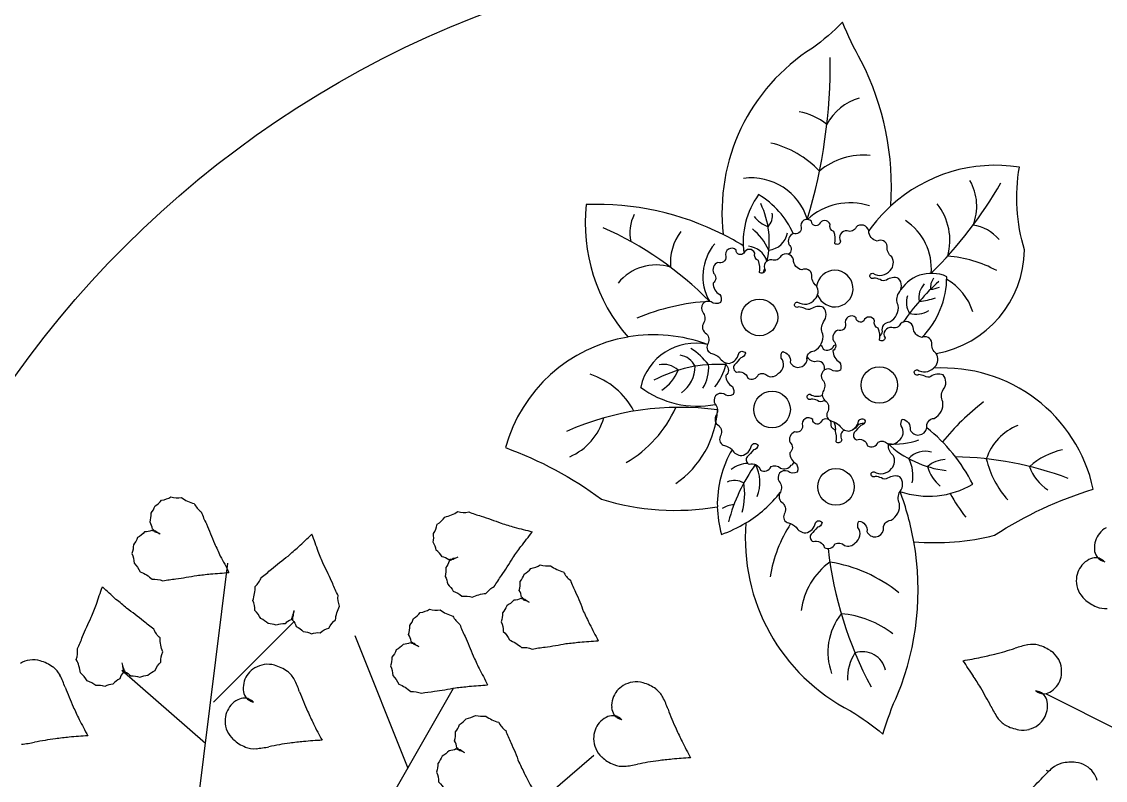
# Model space of a CAD drawing. Extents: x -109 to 1815, y -14679 to 345.
# Drawn here: x 43.311 to 44.377, y 4.651 to 5.397 of the extents above; entities that cross this region are included whole.
import ezdxf

# ---------------------------------------------------------------- set-up
doc = ezdxf.new("R2010")
doc.units = 0
doc.header["$MEASUREMENT"] = 0
doc.layers.add('PORTA', color=3, linetype='CONTINUOUS')

msp = doc.modelspace()

# ---------------------------------------------------------------- linework, layer by layer
at = {"layer": 'PORTA', "color": 1}
for p, q in [((43.4765, 4.5645), (43.514, 4.8645)), ((43.4999, 4.7279), (43.5784, 4.8064)), ((43.6913, 4.6627), (43.6391, 4.7931)), ((43.4919, 4.687), (43.4096, 4.759)), ((43.6434, 4.5801), (43.7357, 4.7416)), ((44.394, 4.6981), (44.319, 4.7356)), ((43.7173, 4.541), (43.8739, 4.6758)), ((44.3208, 4.6596), (44.319, 4.6606))]:
    msp.add_line(p, q, dxfattribs=at)
for points in [[(43.9952, 4.9201, 0.064121), (43.9992, 4.8929, 0.053651), (44.0233, 4.9042, 0.303165), (44.1262, 4.7192, -0.038186), (44.158, 4.6964, -0.033284), (44.1728, 4.7361, 0.140139), (44.1885, 4.8857, 0.082613), (44.2679, 4.8921, -0.071634), (44.3649, 4.9373, 0.37075), (44.2077, 5.0564, 0.036515), (44.2091, 5.0578, 0.34294), (44.2105, 5.0709, 0.358678), (44.2973, 5.1729, -0.11702), (44.2922, 5.2543, 0.227088), (44.1658, 5.2162, 0.135454), (44.1367, 5.3587, -0.033284), (44.1184, 5.397, -0.038186), (44.0888, 5.3714, 0.289083), (44.0011, 5.1879, 0.126781), (43.8663, 5.2175, 0.210808), (43.9074, 5.0871, 0.291137), (43.7869, 4.9783, -0.071634), (43.8812, 4.9277, 0.119338)], [(44.0591, 5.0727, -0.427238), (44.0669, 5.0624, 0.727728), (44.0834, 5.0642, -0.463092), (44.0907, 5.0736, 0.313172), (44.099, 5.09, -0.263169), (44.0996, 5.1019, 0.362708), (44.0994, 5.1164, 0.245641), (44.0873, 5.1148, -0.29295), (44.0812, 5.1152, 0.093328), (44.0751, 5.1167, -1.455768), (44.074, 5.1214, 0.379882), (44.0912, 5.1243, 0.34294), (44.0927, 5.1375, -0.272007), (44.0883, 5.1481, 0.52491), (44.0784, 5.1532, -0.364868), (44.07, 5.1631, 0.589429), (44.0576, 5.1668, -0.414362), (44.0488, 5.1631, 0.632042), (44.0422, 5.1529, -0.61126), (44.0367, 5.1507, 0.141126), (44.0356, 5.1624, -0.414115), (44.032, 5.1697, 0.695029), (44.0214, 5.1697, -0.695571), (44.0137, 5.1726, 0.795067), (44.0035, 5.1664, -0.584992), (43.9958, 5.1605, 0.398719), (43.9914, 5.1499, -0.502085), (43.991, 5.1401, 0.277783), (43.9976, 5.1291, -0.240076), (43.9984, 5.121, -0.321467), (43.989, 5.1219, 0.745243), (43.9808, 5.1115, -0.31319), (43.9819, 5.1013, 0.440916), (43.9845, 5.0903, -0.33877), (43.9856, 5.0797, 0.489016), (43.9899, 5.0709, -0.115651), (43.9973, 5.0669, 0.254691), (44.0068, 5.0611, 0.303582), (44.0163, 5.0709, -0.602354), (44.0228, 5.0713, -0.345012), (44.0184, 5.0667, -0.004574), (44.0121, 5.0598, 0.479544), (44.0141, 5.0525, -0.438672), (44.0251, 5.0467, 0.471554), (44.0356, 5.0503, -0.333475), (44.0448, 5.0488, 0.333467), (44.0555, 5.0515, 0.445322), (44.0581, 5.0664, -0.162198)]]:
    msp.add_lwpolyline(points, format="xyb", close=True, dxfattribs=at)
for points in [[(44.155, 5.088, 0.153842), (44.1575, 5.0926, -0.463092), (44.1648, 5.1021, 0.313172), (44.1731, 5.1184, -0.263169), (44.1736, 5.1303, 0.362708), (44.1735, 5.1448, 0.245641), (44.1614, 5.1432, -0.29295), (44.1553, 5.1436, 0.093328), (44.1492, 5.1451, -1.455768), (44.1481, 5.1498, 0.379882), (44.1653, 5.1527, 0.34294), (44.1667, 5.1659, -0.272007), (44.1623, 5.1765, 0.52491), (44.1525, 5.1816, -0.364868), (44.1441, 5.1915, 0.589429), (44.1316, 5.1952, -0.414362), (44.1229, 5.1915, 0.632042), (44.1163, 5.1813, -0.61126), (44.1108, 5.1791, 0.141126), (44.1097, 5.1908, -0.414115), (44.1061, 5.1981, 0.695029), (44.0955, 5.1981, -0.695571), (44.0878, 5.201, 0.795067), (44.0776, 5.1948, -0.584992), (44.0699, 5.1889, 0.398719), (44.0655, 5.1783, -0.500346), (44.0652, 5.1685, 0.277783)], [(44.2105, 5.0709, -0.272007), (44.2061, 5.0815, 0.52491), (44.1963, 5.0867, -0.364868), (44.1879, 5.0965, 0.589429), (44.1754, 5.1002, -0.414362), (44.1667, 5.0965, 0.632042), (44.1601, 5.0863, -0.61126), (44.1546, 5.0841, 0.141126), (44.1535, 5.0958, -0.414115), (44.1498, 5.1031, 0.695029), (44.1392, 5.1031, -0.695571), (44.1316, 5.106, 0.795067), (44.1213, 5.0998, -0.584992), (44.1137, 5.094, 0.398719), (44.1093, 5.0834, -0.502085), (44.1089, 5.0735, 0.277783), (44.1155, 5.0625, -0.240076), (44.1162, 5.0545, -0.321467), (44.1069, 5.0553, 0.745243), (44.0987, 5.045, -0.31319), (44.0998, 5.0347, 0.440916), (44.1023, 5.0238, -0.33877), (44.1034, 5.0132, 0.489016), (44.1078, 5.0044, -0.115651), (44.1151, 5.0004, 0.254691), (44.1246, 4.9945, 0.303582), (44.1341, 5.0044, -0.602354), (44.1407, 5.0048, -0.345012), (44.1363, 5.0001, -0.004574), (44.1299, 4.9932, 0.479544), (44.1319, 4.986, -0.438672), (44.143, 4.9802, 0.471554), (44.1535, 4.9837, -0.333475), (44.1627, 4.9822, 0.333467), (44.1734, 4.985, 0.445322), (44.1759, 4.9998, -0.162198), (44.177, 5.0062, -0.427238)], [(44.0604, 5.0725, 0.054109), (44.059, 5.0723, -0.61126)], [(44.0967, 5.0793, -0.144785), (44.0992, 5.0751, 0.471554), (44.1097, 5.0787, -0.063459), (44.1115, 5.0794, 0.333467)], [(44.0033, 5.0618, 0.077831), (44.0038, 5.0593, -0.502085), (44.0035, 5.0494, 0.277783), (44.01, 5.0384, -0.240076), (44.0108, 5.0304, -0.321467), (44.0015, 5.0312, 0.745243), (43.9932, 5.0209, -0.31319), (43.9943, 5.0106, 0.440916), (43.9969, 4.9997, -0.33877), (43.998, 4.9891, 0.489016), (44.0024, 4.9803, -0.115651), (44.0097, 4.9763, 0.254691), (44.0192, 4.9704, 0.303582), (44.0287, 4.9803, -0.602354), (44.0353, 4.9807, -0.345012), (44.0308, 4.976, -0.004574), (44.0245, 4.9691, 0.479544), (44.0265, 4.9619, -0.438672), (44.0375, 4.9561, 0.471554), (44.048, 4.9596, -0.333475), (44.0573, 4.9581, 0.333467), (44.0679, 4.9609, 0.101515), (44.0709, 4.9637, -0.162198)], [(44.1006, 5.0548, -0.059681), (44.1007, 5.0574, 0.52491), (44.0908, 5.0626, -0.236589), (44.0835, 5.0679, 0.589429)], [(44.177, 5.0062, -0.427238), (44.1848, 4.9958, 0.727728), (44.2013, 4.9977, -0.463092), (44.2085, 5.0071, 0.313172), (44.2169, 5.0234, -0.263169), (44.2174, 5.0354, 0.362708), (44.2172, 5.0499, 0.245641), (44.2052, 5.0483, -0.29295), (44.1991, 5.0487, 0.093328), (44.193, 5.0501, -1.455768), (44.1919, 5.0549, 0.338669), (44.2077, 5.0564, 0.34294)], [(44.1008, 5.0249, 0.024467), (44.0998, 5.0242, -0.29295), (44.0937, 5.0246, 0.093328), (44.0875, 5.026, -1.455768), (44.0864, 5.0308, 0.243536), (44.0985, 5.0298, 0.34294)], [(44.1202, 4.9956, 0.439616), (44.1175, 4.9861, -0.61126), (44.112, 4.9839, 0.141126), (44.111, 4.9956, -0.414115), (44.1073, 5.0029, 0.695029), (44.0967, 5.0029, -0.695571), (44.089, 5.0058, 0.795067), (44.0788, 4.9996, -0.584992), (44.0711, 4.9938, 0.398719), (44.0667, 4.9832, -0.502085), (44.0664, 4.9733, 0.277783), (44.0729, 4.9623, -0.240076), (44.0737, 4.9543, -0.321467), (44.0644, 4.9551, 0.745243), (44.0561, 4.9448, -0.31319), (44.0572, 4.9345, 0.440916), (44.0598, 4.9236, -0.33877), (44.0609, 4.9129, 0.489016), (44.0653, 4.9042, -0.115651), (44.0726, 4.9001, 0.254691), (44.0821, 4.8943, 0.303582), (44.0916, 4.9042, -0.602354), (44.0982, 4.9045, -0.345012), (44.0937, 4.8999, -0.004574), (44.0874, 4.893, 0.479544), (44.0894, 4.8858, -0.438672), (44.1004, 4.88, 0.471554), (44.1109, 4.8835, -0.333475), (44.1202, 4.882, 0.333467), (44.1308, 4.8847, 0.445322), (44.1334, 4.8996, -0.162198), (44.1345, 4.906, -0.427238)], [(44.1114, 4.9945, 0.075337), (44.1114, 4.9993, -0.091843), (44.1102, 5.0035, 0.362708)], [(44.1395, 5.002, 0.249552), (44.1329, 5, -0.232648), (44.1284, 4.9961, 0.632042)], [(44.1345, 4.906, -0.427238), (44.1423, 4.8956, 0.727728), (44.1587, 4.8974, -0.463092), (44.166, 4.9069, 0.313172), (44.1743, 4.9232, -0.263169), (44.1749, 4.9351, 0.362708), (44.1747, 4.9496, 0.245641), (44.1627, 4.9481, -0.29295), (44.1566, 4.9484, 0.093328), (44.1504, 4.9499, -1.455768), (44.1493, 4.9546, 0.379882), (44.1665, 4.9576, 0.34294), (44.168, 4.9707, -0.272007), (44.1636, 4.9813, 0.023893), (44.1635, 4.982, -0.364868)], [(43.4475, 4.893, 0.08274), (43.4426, 4.8952, 0.10469), (43.4397, 4.8982, 0.121507), (43.4374, 4.905, 0.098472), (43.4384, 4.9137, 0.092043), (43.4423, 4.9209, 0.086888), (43.4488, 4.9266, 0.104288), (43.458, 4.9299, 0.099942), (43.4682, 4.9292, 0.091468), (43.4808, 4.9232, 0.12043), (43.4877, 4.915, 0.025962), (43.4928, 4.9032, -0.015994), (43.5007, 4.8839, -0.011155), (43.5065, 4.8716, -0.008387), (43.515, 4.8555)], [(43.7401, 4.8704, 0.08274), (43.7353, 4.8682, 0.10469), (43.7311, 4.868, 0.121507), (43.7245, 4.8709, 0.098472), (43.7187, 4.8775, 0.092043), (43.7159, 4.8852, 0.086888), (43.716, 4.8938, 0.104288), (43.7198, 4.9029, 0.099942), (43.7271, 4.91, 0.091468), (43.74, 4.9153, 0.12043), (43.7507, 4.915, 0.025962), (43.7629, 4.9109, -0.015994), (43.7825, 4.9039, -0.011155), (43.7956, 4.8999, -0.008387), (43.8132, 4.8954)], [(43.4475, 4.893, -0.08274), (43.4431, 4.896, -0.10469), (43.439, 4.8969, -0.121507), (43.432, 4.8953, -0.098472), (43.4251, 4.8898, -0.092043), (43.421, 4.8827, -0.086888), (43.4196, 4.8741, -0.104288), (43.4217, 4.8646, -0.099942), (43.4277, 4.8562, -0.091468), (43.4395, 4.8487, -0.12043), (43.45, 4.8472, -0.025962), (43.4627, 4.8491, 0.015994), (43.4833, 4.8526, 0.011155), (43.4968, 4.8541, 0.008387), (43.515, 4.8555)], [(43.5789, 4.8179, 0.08274), (43.5781, 4.8126, 0.10469), (43.5761, 4.809, 0.121507), (43.5701, 4.8049, 0.098472), (43.5615, 4.8035, 0.092043), (43.5535, 4.8052, 0.086888), (43.5462, 4.81, 0.104288), (43.5405, 4.818, 0.099942), (43.5384, 4.828, 0.091468), (43.5408, 4.8417, 0.12043), (43.5468, 4.8506, 0.025962), (43.5567, 4.8587, -0.015994), (43.5731, 4.8716, -0.011155), (43.5834, 4.8806, -0.008387), (43.5966, 4.8931)], [(43.5789, 4.8179, -0.08274), (43.5773, 4.8128, -0.10469), (43.5775, 4.8086, -0.121507), (43.581, 4.8024, -0.098472), (43.5881, 4.7972, -0.092043), (43.596, 4.7952, -0.086888), (43.6047, 4.7962, -0.104288), (43.6133, 4.8008, -0.099942), (43.6197, 4.8088, -0.091468), (43.6237, 4.8222, -0.12043), (43.6223, 4.8328, -0.025962), (43.617, 4.8445, 0.015994), (43.608, 4.8633, 0.011155), (43.6028, 4.876, 0.008387), (43.5966, 4.8931)], [(43.7401, 4.8704, -0.08274), (43.735, 4.8691, -0.10469), (43.7315, 4.8666, -0.121507), (43.7281, 4.8604, -0.098472), (43.7275, 4.8516, -0.092043), (43.7301, 4.8438, -0.086888), (43.7355, 4.837, -0.104288), (43.744, 4.8322, -0.099942), (43.7542, 4.831, -0.091468), (43.7677, 4.8348, -0.12043), (43.7759, 4.8416, -0.025962), (43.783, 4.8523, 0.015994), (43.7941, 4.8699, 0.011155), (43.8021, 4.881, 0.008387), (43.8132, 4.8954)], [(43.8105, 4.8259, 0.08274), (43.8057, 4.828, 0.10469), (43.8027, 4.8311, 0.121507), (43.8004, 4.8378, 0.098472), (43.8014, 4.8466, 0.092043), (43.8053, 4.8538, 0.086888), (43.8118, 4.8595, 0.104288), (43.8211, 4.8628, 0.099942), (43.8313, 4.8621, 0.091468), (43.8439, 4.856, 0.12043), (43.8507, 4.8479, 0.025962), (43.8558, 4.8361, -0.015994), (43.8637, 4.8168, -0.011155), (43.8696, 4.8045, -0.008387), (43.878, 4.7883)], [(43.4096, 4.7664, 0.08274), (43.4113, 4.7614, 0.10469), (43.4112, 4.7572, 0.121507), (43.4078, 4.7509, 0.098472), (43.4008, 4.7456, 0.092043), (43.3929, 4.7434, 0.086888), (43.3842, 4.7442, 0.104288), (43.3755, 4.7487, 0.099942), (43.369, 4.7566, 0.091468), (43.3648, 4.7699, 0.12043), (43.366, 4.7805, 0.025962), (43.371, 4.7923, -0.015994), (43.3796, 4.8113, -0.011155), (43.3846, 4.8241, -0.008387), (43.3905, 4.8412)], [(43.4096, 4.7664, -0.08274), (43.4105, 4.7612, -0.10469), (43.4126, 4.7576, -0.121507), (43.4186, 4.7536, -0.098472), (43.4273, 4.7523, -0.092043), (43.4353, 4.7543, -0.086888), (43.4425, 4.7591, -0.104288), (43.448, 4.7672, -0.099942), (43.4499, 4.7773, -0.091468), (43.4473, 4.791, -0.12043), (43.4411, 4.7997, -0.025962), (43.431, 4.8076, 0.015994), (43.4144, 4.8202, 0.011155), (43.4039, 4.829, 0.008387), (43.3905, 4.8412)], [(43.8105, 4.8259, -0.08274), (43.8061, 4.8288, -0.10469), (43.802, 4.8298, -0.121507), (43.795, 4.8281, -0.098472), (43.7881, 4.8227, -0.092043), (43.784, 4.8156, -0.086888), (43.7826, 4.807, -0.104288), (43.7847, 4.7974, -0.099942), (43.7907, 4.7891, -0.091468), (43.8025, 4.7816, -0.12043), (43.8131, 4.7801, -0.025962), (43.8258, 4.782, 0.015994), (43.8463, 4.7855, 0.011155), (43.8599, 4.787, 0.008387), (43.878, 4.7883)], [(43.7018, 4.7824, 0.08274), (43.6969, 4.7846, 0.10469), (43.694, 4.7876, 0.121507), (43.6917, 4.7944, 0.098472), (43.6927, 4.8031, 0.092043), (43.6966, 4.8103, 0.086888), (43.7031, 4.8161, 0.104288), (43.7123, 4.8193, 0.099942), (43.7226, 4.8186, 0.091468), (43.7352, 4.8126, 0.12043), (43.742, 4.8044, 0.025962), (43.7471, 4.7926, -0.015994), (43.755, 4.7734, -0.011155), (43.7609, 4.761, -0.008387), (43.7693, 4.7449)], [(43.7018, 4.7824, -0.08274), (43.6974, 4.7854, -0.10469), (43.6933, 4.7863, -0.121507), (43.6863, 4.7847, -0.098472), (43.6794, 4.7792, -0.092043), (43.6753, 4.7721, -0.086888), (43.6739, 4.7635, -0.104288), (43.676, 4.754, -0.099942), (43.682, 4.7456, -0.091468), (43.6938, 4.7382, -0.12043), (43.7044, 4.7366, -0.025962), (43.717, 4.7385, 0.015994), (43.7376, 4.742, 0.011155), (43.7512, 4.7435, 0.008387), (43.7693, 4.7449)], [(43.7469, 4.6779, 0.08274), (43.742, 4.68, 0.10469), (43.7391, 4.683, 0.121507), (43.7368, 4.6898, 0.098472), (43.7378, 4.6986, 0.092043), (43.7417, 4.7058, 0.086888), (43.7482, 4.7115, 0.104288), (43.7574, 4.7148, 0.099942), (43.7676, 4.7141, 0.091468), (43.7802, 4.708, 0.12043), (43.7871, 4.6999, 0.025962), (43.7922, 4.6881, -0.015994), (43.8001, 4.6688, -0.011155), (43.806, 4.6565, -0.008387), (43.8144, 4.6403)], [(43.7469, 4.6779, -0.08274), (43.7425, 4.6808, -0.10469), (43.7384, 4.6818, -0.121507), (43.7314, 4.6801, -0.098472), (43.7245, 4.6747, -0.092043), (43.7204, 4.6676, -0.086888), (43.719, 4.659, -0.104288), (43.7211, 4.6494, -0.099942), (43.7271, 4.6411, -0.091468), (43.7389, 4.6336, -0.12043), (43.7494, 4.6321, -0.025962), (43.7621, 4.634, 0.015994), (43.7827, 4.6374, 0.011155), (43.7962, 4.639, 0.008387), (43.8144, 4.6403)]]:
    msp.add_lwpolyline(points, format="xyb", dxfattribs=at)
for centre, radius in [((44.1227, 4.4673), 1.0035), ((44.0366, 5.1064), 0.018), ((44.1545, 5.0399), 0.018), ((44.049, 5.0158), 0.018), ((44.1119, 4.9397), 0.018)]:
    msp.add_circle(centre, radius, dxfattribs=at)
for centre, radius, start, end in [((43.5781, 5.3554), 0.5281, 343.215, 0.7396), ((44.1491, 5.2722), 0.0521, 105.9819, 152.3315), ((44.0647, 5.2483), 0.0614, 51.4641, 79.7172), ((44.0259, 5.1847), 0.0958, 43.2808, 76.6895), ((44.1382, 5.2009), 0.0652, 83.4456, 130.6977), ((44.0286, 5.186), 0.0577, 16.9657, 97.5072), ((43.9067, 5.4509), 0.4242, 314.7885, 330.0206), ((44.1993, 5.216), 0.051, 338.1797, 29.6042), ((44.1, 5.1806), 0.0794, 143.9849, 187.93), ((43.9905, 5.1527), 0.0873, 24.5226, 58.7105), ((43.9607, 5.1814), 0.0856, 346.8168, 25.5668), ((44.1258, 5.1571), 0.0621, 71.9942, 132.6199), ((44.2689, 5.1033), 0.1528, 132.3879, 144.7417), ((44.1665, 5.1823), 0.0574, 344.193, 38.7428), ((43.9528, 5.1895), 0.0435, 155.2706, 191.1072), ((44.0564, 5.2257), 0.0321, 218.6523, 249.4536), ((44.0332, 5.2067), 0.0162, 317.0682, 8.3756), ((44.1492, 5.1545), 0.0565, 355.2378, 56.7853), ((43.745, 4.8838), 0.3401, 44.5307, 66.0872), ((44.0005, 5.1603), 0.0514, 143.2979, 185.1214), ((43.9895, 5.1459), 0.0624, 25.4367, 49.8659), ((44.044, 5.193), 0.0204, 275.279, 350.1247), ((44.2414, 5.1573), 0.0401, 39.7749, 82.5681), ((44.0306, 5.1468), 0.0496, 139.8933, 209.5878), ((43.8762, 4.9411), 0.2766, 58.5047, 63.1544), ((44.0234, 5.1549), 0.0218, 18.7798, 83.5613), ((43.9348, 5.1106), 0.0474, 72.1534, 141.401), ((44.2134, 5.05), 0.117, 61.101, 85.9434), ((43.9607, 5.1814), 0.0856, 338.601, 341.1781), ((44.1107, 5.1348), 0.018, 200.0401, 172.5092), ((44.2057, 5.1137), 0.0361, 65.2632, 152.5397), ((44.3734, 4.9651), 0.2386, 132.2716, 145.0484), ((44.2126, 5.1261), 0.0192, 136.2071, 191.6231), ((44.1363, 5.1462), 0.0845, 315.2075, 0.1956), ((44.2197, 5.136), 0.0149, 142.578, 187.4744), ((44.2019, 5.1656), 0.0317, 275.6102, 291.6955), ((44.193, 5.0952), 0.056, 17.4041, 60.2959), ((44.2032, 5.1213), 0.022, 162.9763, 209.7763), ((44.1861, 5.2004), 0.0785, 275.6386, 287.466), ((44.0002, 4.9055), 0.2171, 93.3613, 112.8474), ((44.1902, 5.1348), 0.0252, 256.0133, 300.8157), ((43.9327, 4.938), 0.1513, 69.5371, 99.6172), ((43.9737, 5.0258), 0.0552, 77.5928, 167.384), ((43.9289, 5.0154), 0.0728, 37.7391, 56.2778), ((43.9553, 5.0496), 0.02, 25.8614, 80.0245), ((43.9955, 4.9272), 0.133, 86.5219, 118.1181), ((43.9423, 5.0396), 0.0206, 46.2193, 102.2741), ((43.919, 5.0689), 0.0403, 302.3549, 338.9452), ((43.9424, 5.0578), 0.0309, 304.4894, 1.1311), ((43.9492, 5.0566), 0.0375, 328.2291, 5.1542), ((43.9471, 5.0742), 0.0583, 321.5553, 345.8739), ((43.8476, 4.9799), 0.074, 27.538, 72.3464), ((43.9754, 5.1109), 0.0918, 232.7289, 281.1904), ((44.4113, 4.824), 0.252, 127.7656, 140.6238), ((43.9581, 4.7448), 0.2731, 82.142, 114.0362), ((43.844, 5.0681), 0.1214, 300.5029, 335.5171), ((43.9003, 5.0214), 0.0953, 304.5737, 356.3449), ((43.8269, 5.0234), 0.0588, 293.2575, 344.3162), ((44.0958, 4.866), 0.1688, 26.8758, 51.2979), ((44.3109, 4.9501), 0.054, 111.9127, 161.4636), ((44.1027, 4.9223), 0.1075, 149.8647, 181.1509), ((44.1703, 5.0473), 0.0655, 263.3213, 290.6954), ((44.2325, 5.058), 0.103, 227.3511, 263.1112), ((44.3504, 4.9057), 0.0723, 102.7175, 131.6597), ((44.1994, 4.9536), 0.0212, 72.8391, 139.1133), ((44.153, 4.951), 0.0346, 347.6705, 28.3921), ((44.2199, 4.9391), 0.0274, 91.1824, 131.3342), ((44.2235, 4.6383), 0.331, 69.3636, 88.9982), ((44.3496, 4.9886), 0.0924, 193.3757, 221.9644), ((44.1693, 4.8638), 0.1682, 144.3739, 165.6844), ((44.0256, 4.9359), 0.0268, 90.7746, 128.3494), ((43.9997, 4.944), 0.0374, 338.4498, 28.337), ((44.2408, 4.9713), 0.0407, 196.6389, 229.7027), ((44.3418, 4.9722), 0.0414, 197.4676, 238.779), ((44.0122, 4.9275), 0.0184, 60.408, 113.2503), ((43.9514, 4.933), 0.0707, 345.118, 8.5836), ((43.959, 5.0103), 0.1241, 301.193, 322.3438), ((44.2028, 5.0168), 0.0863, 251.0917, 300.2624), ((43.9191, 4.8382), 0.2735, 9.9847, 20.7519), ((44.3371, 4.9904), 0.1265, 206.8962, 219.5184), ((44.0127, 4.8976), 0.0244, 92.7239, 121.7462), ((44.1827, 4.829), 0.1374, 147.1741, 170.7076), ((44.3884, 4.8798), 0.0224, 141.2482, 162.2836), ((44.3905, 4.8781), 0.0251, 121.3849, 141.2482), ((44.3885, 4.8798), 0.0225, 162.2836, 184.7793), ((44.4766, 4.9197), 0.3746, 186.2572, 208.1873), ((44.3674, 4.8549), 0.015, 89.3732, 117.0848), ((44.3809, 4.8792), 0.015, 184.7793, 212.4908), ((44.3675, 4.8597), 0.0102, 65.4672, 89.3732), ((44.3769, 4.8766), 0.0102, 212.4908, 236.3969), ((44.1461, 4.8098), 0.0688, 125.6879, 173.0483), ((44.0835, 4.724), 0.1434, 51.0161, 81.0023), ((44.3708, 4.8482), 0.0224, 139.5805, 160.6159), ((44.3709, 4.8481), 0.0225, 117.0848, 139.5805), ((44.3802, 4.8816), 0.0161, 236.3969, 255.3163), ((44.365, 4.8542), 0.0161, 46.5478, 65.4672), ((44.3733, 4.8473), 0.0251, 160.6159, 180.4792), ((44.372, 4.8473), 0.0238, 180.4792, 204.2941), ((44.3739, 4.8481), 0.0259, 204.2941, 227.1232), ((44.3825, 4.8574), 0.0385, 227.1232, 248.0281), ((44.3765, 4.8425), 0.0225, 248.0281, 275.4964), ((44.1651, 4.7769), 0.0612, 141.7847, 199.9181), ((44.1102, 4.722), 0.093, 51.6289, 85.7959), ((44.3051, 4.7622), 0.0225, 74.6067, 102.0751), ((44.1683, 4.7515), 0.0451, 146.7641, 182.6298), ((44.1381, 4.7546), 0.0229, 12.0266, 109.1502), ((44.192, 5.072), 0.3064, 281.8022, 284.3586), ((44.1872, 5.0905), 0.3256, 284.3586, 288.0238), ((44.3262, 4.6633), 0.1237, 102.0751, 108.0238), ((44.3008, 4.7468), 0.0385, 53.7019, 74.6067), ((44.3083, 4.757), 0.0259, 30.8727, 53.7019), ((43.3223, 4.7456), 0.0238, 97.57, 121.3849), ((43.3226, 4.7435), 0.0259, 74.7408, 97.57), ((43.3192, 4.7313), 0.0385, 53.836, 74.7408), ((43.5528, 4.7412), 0.0238, 97.57, 121.3849), ((43.553, 4.7392), 0.0259, 74.7408, 97.57), ((43.5497, 4.727), 0.0385, 53.836, 74.7408), ((44.1438, 5.3026), 0.542, 279.8801, 281.8022), ((43.7936, 4.4566), 0.542, 33.2192, 35.1413), ((44.3101, 4.7581), 0.0238, 7.0578, 30.8727), ((43.3287, 4.7443), 0.0225, 26.3677, 53.836), ((43.238, 4.6993), 0.1237, 20.4189, 26.3677), ((43.5513, 4.7418), 0.0224, 141.2482, 162.2836), ((43.5534, 4.7401), 0.0251, 121.3849, 141.2482), ((43.5592, 4.7399), 0.0225, 26.3677, 53.836), ((43.9906, 4.5857), 0.3064, 30.6627, 33.2192), ((44.3087, 4.7579), 0.0251, 347.1945, 7.0578), ((43.6591, 4.8561), 0.3256, 200.4189, 204.0841), ((43.5515, 4.7418), 0.0225, 162.2836, 184.7793), ((43.4685, 4.695), 0.1237, 20.4189, 26.3677), ((43.9158, 4.7228), 0.0251, 121.3849, 141.2482), ((43.9151, 4.7239), 0.0238, 97.57, 121.3849), ((43.9154, 4.7219), 0.0259, 74.7408, 97.57), ((43.9121, 4.7097), 0.0385, 53.836, 74.7408), ((43.9741, 4.5759), 0.3256, 26.9976, 30.6627), ((44.3113, 4.7574), 0.0225, 303.6635, 326.1591), ((44.3114, 4.7573), 0.0224, 326.1591, 347.1945), ((43.5304, 4.7168), 0.015, 89.3732, 117.0848), ((43.5439, 4.7411), 0.015, 184.7793, 212.4908), ((43.5304, 4.7216), 0.0102, 65.4672, 89.3732), ((43.5398, 4.7385), 0.0102, 212.4908, 236.3969), ((43.8896, 4.8517), 0.3256, 200.4189, 204.0841), ((43.9138, 4.7245), 0.0225, 162.2836, 184.7793), ((43.9137, 4.7245), 0.0224, 141.2482, 162.2836), ((43.9215, 4.7226), 0.0225, 26.3677, 53.836), ((43.8309, 4.6777), 0.1237, 20.4189, 26.3677), ((44.3059, 4.7231), 0.0161, 62.9755, 81.8949), ((44.3178, 4.752), 0.0161, 233.1264, 252.0459), ((44.316, 4.7463), 0.0102, 252.0459, 275.9519), ((44.3086, 4.7284), 0.0102, 39.0695, 62.9755), ((44.3049, 4.7254), 0.015, 11.3579, 39.0695), ((44.3155, 4.751), 0.015, 275.9519, 303.6635), ((43.6416, 4.8483), 0.3064, 204.0841, 206.6405), ((43.5338, 4.7102), 0.0224, 139.5805, 160.6159), ((43.5338, 4.7101), 0.0225, 117.0848, 139.5805), ((43.5432, 4.7435), 0.0161, 236.3969, 255.3163), ((43.528, 4.7162), 0.0161, 46.5478, 65.4672), ((43.9062, 4.7238), 0.015, 184.7793, 212.4908), ((44.2519, 4.8344), 0.3256, 200.4189, 204.0841), ((44.3745, 4.7798), 0.1237, 206.9976, 212.9463), ((44.2974, 4.7239), 0.0225, 348.8622, 11.3579), ((43.8522, 4.9539), 0.542, 206.6405, 208.5627), ((43.5363, 4.7093), 0.0251, 160.6159, 180.4792), ((43.8721, 4.8439), 0.3064, 204.0841, 206.6405), ((43.8962, 4.6928), 0.0225, 117.0848, 139.5805), ((43.8927, 4.6995), 0.015, 89.3732, 117.0848), ((43.8928, 4.7043), 0.0102, 65.4672, 89.3732), ((43.9022, 4.7213), 0.0102, 212.4908, 236.3969), ((43.9055, 4.7262), 0.0161, 236.3969, 255.3163), ((43.8903, 4.6989), 0.0161, 46.5478, 65.4672), ((44.2896, 4.7248), 0.0225, 212.9463, 240.4146), ((44.2952, 4.7253), 0.0251, 307.9636, 327.8269), ((44.2975, 4.7239), 0.0224, 327.8269, 348.8622), ((43.535, 4.7092), 0.0238, 180.4792, 204.2941), ((43.5369, 4.7101), 0.0259, 204.2941, 227.1232), ((44.0826, 4.9495), 0.542, 206.6405, 208.5627), ((43.8987, 4.692), 0.0251, 160.6159, 180.4792), ((43.8961, 4.6929), 0.0224, 139.5805, 160.6159), ((44.2344, 4.8266), 0.3064, 204.0841, 206.6405), ((44.2975, 4.7388), 0.0385, 240.4146, 261.3195), ((44.2956, 4.7262), 0.0259, 261.3195, 284.1486), ((44.2961, 4.7242), 0.0238, 284.1486, 307.9636), ((43.3885, 4.3692), 0.3256, 97.78, 101.4452), ((43.3859, 4.3882), 0.3064, 95.2236, 97.78), ((43.4073, 4.1536), 0.542, 93.3014, 95.2236), ((43.5455, 4.7194), 0.0385, 227.1232, 248.0281), ((43.6163, 4.3839), 0.3064, 95.2236, 97.78), ((43.6378, 4.1493), 0.542, 93.3014, 95.2236), ((43.8973, 4.692), 0.0238, 180.4792, 204.2941), ((44.445, 4.9322), 0.542, 206.6405, 208.5627), ((43.2993, 4.8096), 0.1237, 275.4964, 281.4452), ((43.5395, 4.7045), 0.0225, 248.0281, 275.4964), ((43.5298, 4.8052), 0.1237, 275.4964, 281.4452), ((43.6189, 4.3649), 0.3256, 97.78, 101.4452), ((43.8992, 4.6928), 0.0259, 204.2941, 227.1232), ((43.9078, 4.7021), 0.0385, 227.1232, 248.0281), ((43.9813, 4.3476), 0.3256, 97.78, 101.4452), ((43.9787, 4.3666), 0.3064, 95.2236, 97.78), ((44.0001, 4.132), 0.542, 93.3014, 95.2236), ((44.3393, 4.6459), 0.0225, 103.618, 131.0863), ((44.343, 4.6303), 0.0385, 82.7131, 103.618), ((44.3446, 4.6429), 0.0259, 59.884, 82.7131), ((43.9018, 4.6872), 0.0225, 248.0281, 275.4964), ((43.8921, 4.7879), 0.1237, 275.4964, 281.4452), ((44.4058, 4.5696), 0.1237, 131.0863, 137.035), ((44.3457, 4.6447), 0.0238, 36.069, 59.884), ((44.3446, 4.6439), 0.0251, 16.2057, 36.069), ((44.077, 4.8759), 0.3256, 313.3699, 317.035)]:
    msp.add_arc(centre, radius, start, end, dxfattribs=at)

doc.saveas('drawing.dxf')
